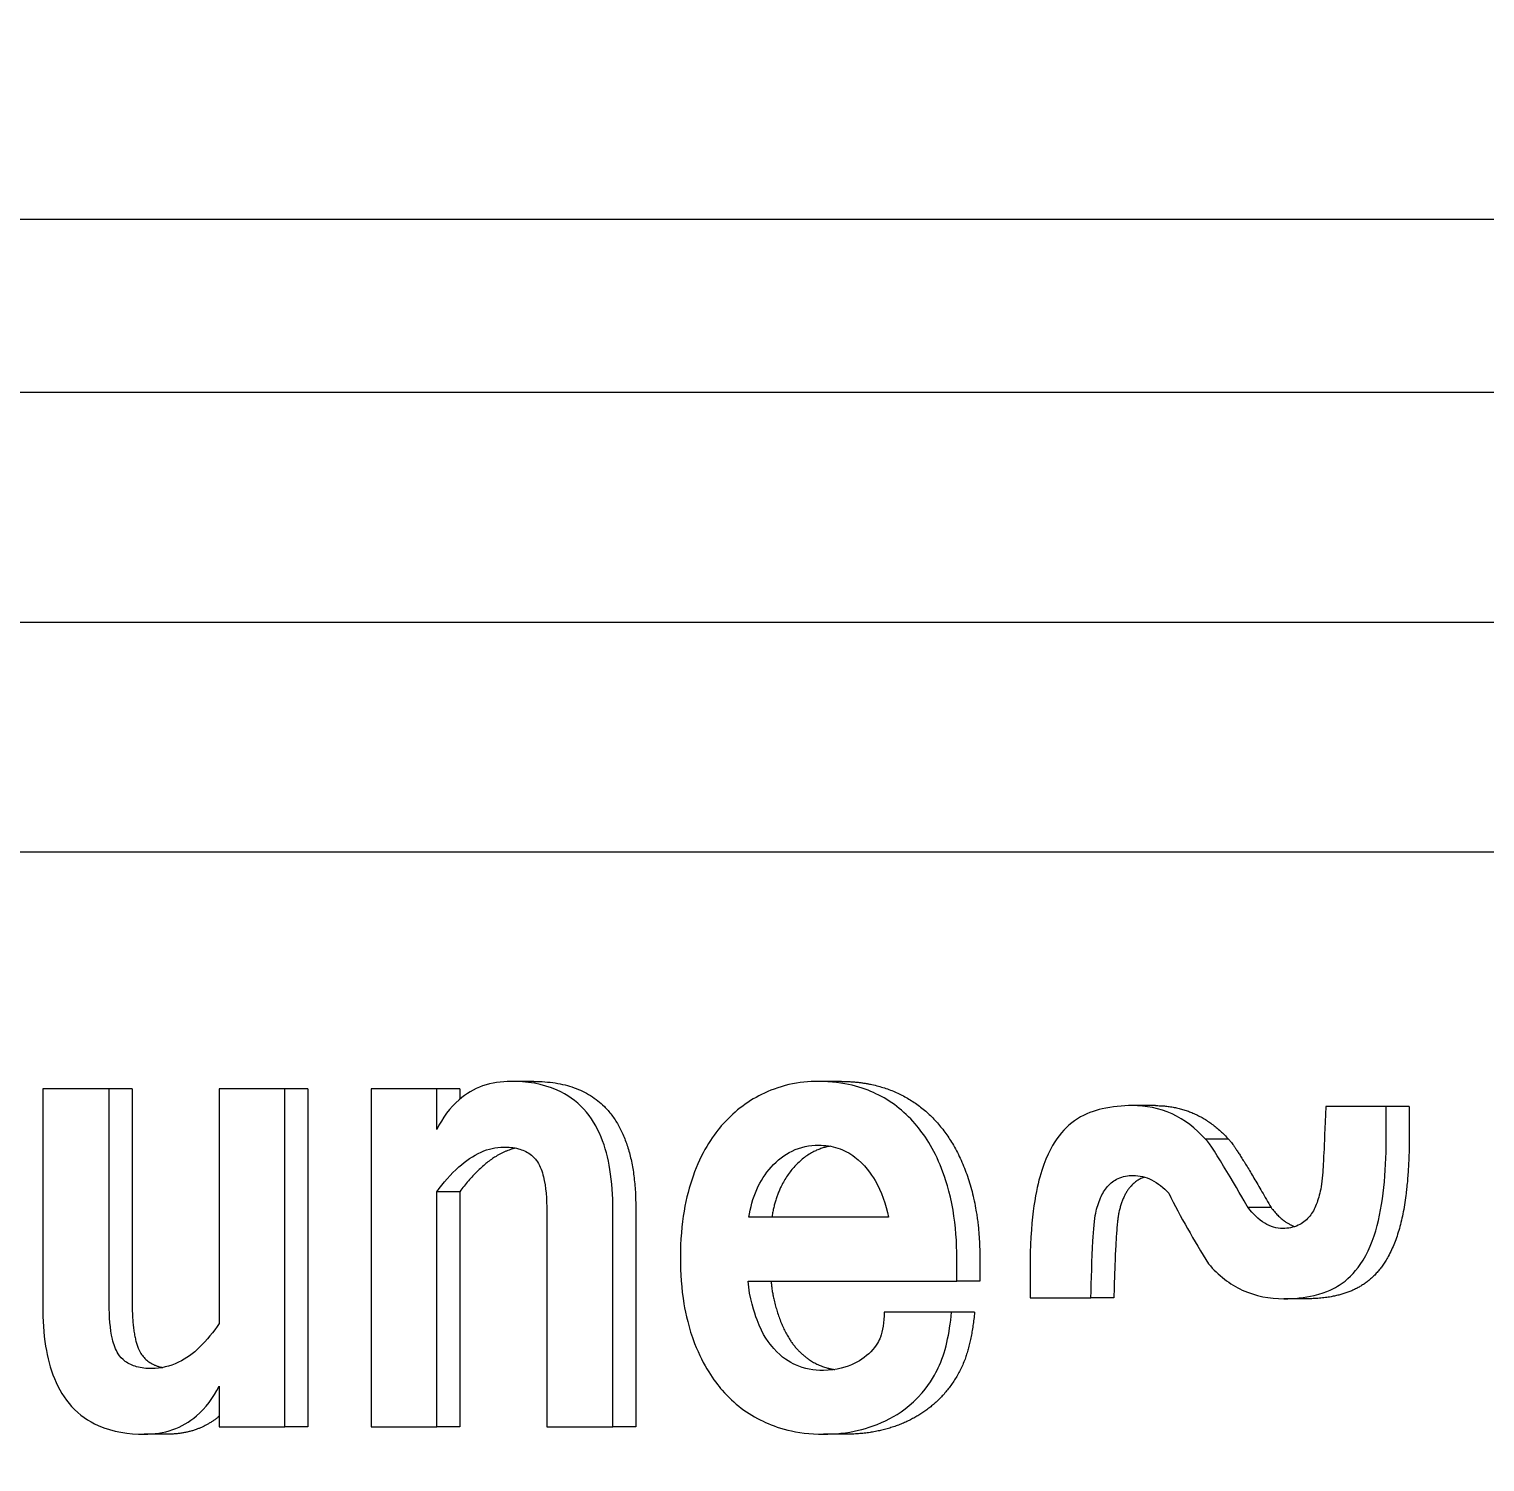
# Model space of a CAD drawing. Header units: inches. Extents: x 19 to 503, y 7 to 322.
# Drawn here: x 373.15 to 374.733, y 124.394 to 125.952 of the extents above; entities that cross this region are included whole.
import ezdxf

# ---------------------------------------------------------------- set-up
doc = ezdxf.new("R2010")
doc.units = ezdxf.units.IN
doc.header["$LTSCALE"] = 15
doc.header["$MEASUREMENT"] = 0
doc.layers.add('Dimension (ANSI)', color=7, linetype='Continuous', lineweight=25)
doc.layers.add('Visible (ANSI)', color=7, linetype='Continuous', lineweight=50)
doc.styles.add('MEMCOR Medium', font='arial.ttf')
doc.dimstyles.new('Default (ANSI)', dxfattribs={"dimscale": 15, "dimtxt": 0.15, "dimasz": 0.098425, "dimexe": 0.125, "dimexo": 0.0625, "dimgap": 0.031496, "dimtad": 0, "dimtih": 1, "dimtoh": 1, "dimdec": 4, "dimrnd": 1e-08, "dimzin": 3, "dimdsep": 46, "dimlunit": 5, "dimtxsty": 'MEMCOR Medium', "dimcen": 0.09, "dimdle": 0.393701, "dimclrd": 256, "dimclre": 256, "dimclrt": 256, "dimadec": 0, "dimazin": 1, "dimtfac": 0.8, "dimtofl": 0, "dimtmove": 0, "dimatfit": 3, "dimfxl": 1, "dimfrac": 1, "dimtolj": 1, "dimtzin": 4, "dimlwd": -1, "dimlwe": -1, "dimarcsym": 0})

# ---------------------------------------------------------------- blocks, each defined once
blk = doc.blocks.new('*D25')
at = {"layer": 'Defpoints', "color": 0, "transparency": 16777216}
for p in [(385.9711, 149.7594), (323.549, 58.4914), (366.3834, 58.4914)]:
    blk.add_point(p, dxfattribs=at)
at = {"layer": 'Dimension (ANSI)', "transparency": 16777216}
for p, q in [((385.0336, 149.7594), (321.674, 149.7594)), ((323.549, 148.283), (323.549, 114.595)), ((323.549, 59.9677), (323.549, 95.4736)), ((365.4459, 58.4914), (321.674, 58.4914))]:
    blk.add_line(p, q, dxfattribs=at)
for points in [[(323.3029, 148.283), (323.795, 148.283), (323.549, 149.7594)], [(323.3029, 59.9677), (323.795, 59.9677), (323.549, 58.4914)]]:
    blk.add_solid(points, dxfattribs=at)
at = {"layer": 'Dimension (ANSI)', "transparency": 16777216, "char_height": 2.25, "attachment_point": 5, "style": 'MEMCOR Medium'}
for s, insert in [('\\A1; \\fArial|b0|i0;91{\\H0.8x;\\S1#4;} in', (323.549, 107.3296)), ('\\A1;[2318.2 mm]{\\P\\fArial|b0|i0;SHIPPING\\P\\fArial|b0|i0;HEIGHT\\P\\fArial|b0|i0;REF.}', (323.549, 97.7689))]:
    blk.add_mtext(s, dxfattribs=dict(at, insert=insert))

msp = doc.modelspace()

# ---------------------------------------------------------------- linework, layer by layer
at = {"layer": 'Visible (ANSI)', "linetype": 'Continuous', "lineweight": 18}
for p, q in [((380.28554, 125.74437), (369.20041, 125.74437)), ((368.70993, 125.55687), (380.40127, 125.55687)), ((369.44064, 125.30683), (379.67056, 125.30683)), ((371.79514, 125.05683), (377.31606, 125.05683)), ((373.23673, 124.79924), (373.16441, 124.79924)), ((373.16441, 124.79924), (373.16441, 124.5624)), ((373.23673, 124.56493), (373.23673, 124.79924)), ((373.26173, 124.79924), (373.23673, 124.79924)), ((373.26173, 124.79924), (373.26173, 124.56493)), ((373.42782, 124.79924), (373.35638, 124.79924)), ((373.35638, 124.79924), (373.35638, 124.54418)), ((373.42782, 124.43183), (373.42782, 124.79924)), ((373.45282, 124.79924), (373.42782, 124.79924)), ((373.45282, 124.79924), (373.45282, 124.43183)), ((373.59286, 124.79924), (373.52142, 124.79924)), ((373.52142, 124.79924), (373.52142, 124.43183)), ((373.59286, 124.75522), (373.59286, 124.79924)), ((373.61786, 124.79924), (373.59286, 124.79924)), ((373.61786, 124.79924), (373.61786, 124.78796)), ((373.6985, 124.80734), (373.6735, 124.80734)), ((374.03315, 124.80734), (374.00815, 124.80734)), ((374.37438, 124.78103), (374.34938, 124.78103)), ((374.62549, 124.78001), (374.55975, 124.78001)), ((374.65049, 124.78001), (374.62549, 124.78001)), ((374.62549, 124.75015), (374.62549, 124.78001)), ((374.65049, 124.78001), (374.65049, 124.75015)), ((374.45371, 124.74459), (374.42871, 124.74459)), ((373.59286, 124.43183), (373.59286, 124.6874)), ((373.61786, 124.6874), (373.59286, 124.6874)), ((373.61786, 124.6874), (373.61786, 124.43183)), ((373.71251, 124.66615), (373.71251, 124.43183)), ((373.78438, 124.43183), (373.78438, 124.66868)), ((373.80938, 124.66868), (373.80938, 124.43183)), ((374.50016, 124.6702), (374.47516, 124.6702)), ((374.08397, 124.65957), (373.93233, 124.65957)), ((374.15848, 124.59024), (374.15848, 124.61503)), ((374.18348, 124.61503), (374.18348, 124.59024)), ((373.93145, 124.59024), (374.15848, 124.59024)), ((374.18348, 124.59024), (374.15848, 124.59024)), ((374.23806, 124.60238), (374.23806, 124.57202)), ((374.23806, 124.57202), (374.30424, 124.57202)), ((374.32924, 124.57202), (374.30424, 124.57202)), ((374.15278, 124.55633), (374.07959, 124.55633)), ((374.17778, 124.55633), (374.15278, 124.55633)), ((374.53917, 124.571), (374.51417, 124.571)), ((373.35638, 124.47586), (373.35638, 124.43183)), ((373.35638, 124.43183), (373.42782, 124.43183)), ((373.45282, 124.43183), (373.42782, 124.43183)), ((373.52142, 124.43183), (373.59286, 124.43183)), ((373.61786, 124.43183), (373.59286, 124.43183)), ((373.71251, 124.43183), (373.78438, 124.43183)), ((373.80938, 124.43183), (373.78438, 124.43183)), ((373.29986, 124.42374), (373.27486, 124.42374)), ((374.03841, 124.42374), (374.01341, 124.42374))]:
    msp.add_line(p, q, dxfattribs=at)
for points, degree, knots in [([(373.6735, 124.80734), (373.66308, 124.80734), (373.65269, 124.80588), (373.63346, 124.79906), (373.62492, 124.7941), (373.60719, 124.77868), (373.59923, 124.76763), (373.59286, 124.75522)], 3, [-0.28699786, -0.28699786, -0.28699786, -0.28699786, -0.19530538, -0.19530538, -0.10997007, -0.10997007, 0, 0, 0, 0]), ([(373.78438, 124.66868), (373.78438, 124.683), (373.7835, 124.69761), (373.77923, 124.72374), (373.77619, 124.73565), (373.76697, 124.75815), (373.76081, 124.76841), (373.74445, 124.78634), (373.73462, 124.79314), (373.70791, 124.80491), (373.69045, 124.80734), (373.6735, 124.80734)], 3, [-0.54983804, -0.54983804, -0.54983804, -0.54983804, -0.44076065, -0.44076065, -0.34737427, -0.34737427, -0.25125884, -0.25125884, -0.14914917, -0.14914917, 0, 0, 0, 0]), ([(374.00815, 124.80734), (373.99732, 124.80734), (373.98655, 124.80623), (373.96439, 124.80116), (373.95463, 124.79736), (373.92968, 124.78496), (373.91495, 124.77364), (373.89207, 124.74697), (373.88054, 124.72973), (373.86395, 124.6825), (373.85783, 124.65417), (373.85783, 124.61554)], 3, [-1.4919316, -1.4919316, -1.4919316, -1.4919316, -1.2903014, -1.2903014, -1.0712515, -1.0712515, -0.6411915, -0.6411915, -0.2943902, -0.2943902, 0, 0, 0, 0]), ([(374.15848, 124.61503), (374.15848, 124.63251), (374.15724, 124.65004), (374.15082, 124.68759), (374.14583, 124.70248), (374.1334, 124.73423), (374.12299, 124.74992), (374.10081, 124.77556), (374.08655, 124.7863), (374.05645, 124.80059), (374.03625, 124.80734), (374.00815, 124.80734)], 3, [-0.95374288, -0.95374288, -0.95374288, -0.95374288, -0.86423892, -0.86423892, -0.75775194, -0.75775194, -0.52950742, -0.52950742, -0.24718032, -0.24718032, 0, 0, 0, 0]), ([(374.34938, 124.78103), (374.33844, 124.78103), (374.32733, 124.78002), (374.30783, 124.77539), (374.29845, 124.77217), (374.28095, 124.76123), (374.27351, 124.75398), (374.26125, 124.73643), (374.25417, 124.72316), (374.24371, 124.6856), (374.23806, 124.65565), (374.23806, 124.60238)], 3, [-2.3834325, -2.3834325, -2.3834325, -2.3834325, -1.8060438, -1.8060438, -1.3327779, -1.3327779, -0.8613347, -0.8613347, -0.4059085, -0.4059085, 0, 0, 0, 0]), ([(374.42871, 124.74459), (374.41811, 124.75633), (374.40609, 124.76565), (374.37867, 124.77824), (374.3642, 124.78103), (374.34938, 124.78103)], 3, [-0.2596696, -0.2596696, -0.2596696, -0.2596696, -0.13042883, -0.13042883, 0, 0, 0, 0]), ([(374.55975, 124.78001), (374.55773, 124.73162), (374.55691, 124.71711), (374.55597, 124.7029), (374.55506, 124.69392), (374.55361, 124.68791)], 3, [-0.073344423, -0.073344423, -0.073344423, -0.073344423, -0.047519074, -0.047519074, 0, 0, 0, 0]), ([(374.51417, 124.571), (374.52519, 124.571), (374.5364, 124.57202), (374.56122, 124.57803), (374.56999, 124.58304), (374.58312, 124.59138), (374.59079, 124.59898), (374.60573, 124.62067), (374.61154, 124.63538), (374.62325, 124.67976), (374.62549, 124.71527), (374.62549, 124.75015)], 3, [-0.58963682, -0.58963682, -0.58963682, -0.58963682, -0.55353283, -0.55353283, -0.50652615, -0.50652615, -0.40328783, -0.40328783, -0.26584205, -0.26584205, 0, 0, 0, 0]), ([(373.59286, 124.6874), (373.60012, 124.6971), (373.6082, 124.70644), (373.62436, 124.72086), (373.63243, 124.72657), (373.64899, 124.73402), (373.65716, 124.73598), (373.66561, 124.73598)], 3, [-0.25414778, -0.25414778, -0.25414778, -0.25414778, -0.15637481, -0.15637481, -0.07435436, -0.07435436, 0, 0, 0, 0]), ([(373.66561, 124.73598), (373.67097, 124.73598), (373.67648, 124.73548), (373.68619, 124.73291), (373.69056, 124.73106), (373.69821, 124.72549), (373.70073, 124.72244), (373.70551, 124.71509), (373.70754, 124.70932), (373.71162, 124.69258), (373.71251, 124.67926), (373.71251, 124.66615)], 3, [-0.24371502, -0.24371502, -0.24371502, -0.24371502, -0.20910445, -0.20910445, -0.17940168, -0.17940168, -0.15075746, -0.15075746, -0.09989135, -0.09989135, 0, 0, 0, 0]), ([(373.93233, 124.65957), (373.93392, 124.67013), (373.93667, 124.68036), (373.94494, 124.69903), (373.95016, 124.70714), (373.96354, 124.72201), (373.97105, 124.72772), (373.98845, 124.73606), (373.99817, 124.73801), (374.00815, 124.73801)], 3, [-0.31166749, -0.31166749, -0.31166749, -0.31166749, -0.23705054, -0.23705054, -0.16576507, -0.16576507, -0.0878526, -0.0878526, 0, 0, 0, 0]), ([(374.02065, 124.73693), (373.99958, 124.73316), (373.96259, 124.69449), (373.95733, 124.65957)], 2, [0.2230255, 0.2230255, 0.2230255, 1, 2, 2, 2]), ([(374.00815, 124.73801), (374.01526, 124.73801), (374.0223, 124.73703), (374.03568, 124.73265), (374.04179, 124.72944), (374.05803, 124.71716), (374.06532, 124.70676), (374.07675, 124.68744), (374.08137, 124.67394), (374.08397, 124.65957)], 3, [-0.25145744, -0.25145744, -0.25145744, -0.25145744, -0.21404187, -0.21404187, -0.17828382, -0.17828382, -0.11189925, -0.11189925, 0, 0, 0, 0]), ([(374.47516, 124.6702), (374.4723, 124.67519), (374.44092, 124.72989), (374.43036, 124.74307), (374.4297, 124.74383), (374.42902, 124.7444), (374.42886, 124.74452), (374.42871, 124.74459)], 3, [-0.081233848, -0.081233848, -0.081233848, -0.081233848, -0.006321127, -0.006321127, -0.00143225, -0.00143225, 0, 0, 0, 0]), ([(374.3095, 124.66412), (374.31071, 124.66981), (374.31239, 124.67547), (374.31671, 124.68521), (374.31921, 124.6894), (374.32562, 124.69678), (374.32941, 124.69968), (374.33897, 124.70415), (374.3446, 124.70511), (374.35026, 124.70511)], 3, [-0.17401034, -0.17401034, -0.17401034, -0.17401034, -0.12936578, -0.12936578, -0.09065897, -0.09065897, -0.0497718, -0.0497718, 0, 0, 0, 0]), ([(374.35026, 124.70511), (374.35367, 124.70511), (374.35705, 124.70472), (374.36377, 124.7031), (374.36703, 124.70188), (374.37711, 124.69686), (374.3833, 124.69179), (374.38882, 124.68588)], 3, [-0.12657462, -0.12657462, -0.12657462, -0.12657462, -0.09654482, -0.09654482, -0.06622492, -0.06622492, 0, 0, 0, 0]), ([(374.38882, 124.68588), (374.39536, 124.67286), (374.4022, 124.66003), (374.41667, 124.63439), (374.42431, 124.62156), (374.43221, 124.60896)], 3, [-0.23324276, -0.23324276, -0.23324276, -0.23324276, -0.11854585, -0.11854585, 0, 0, 0, 0]), ([(374.55361, 124.68791), (374.55243, 124.68231), (374.5508, 124.67672), (374.54659, 124.66717), (374.54416, 124.66306), (374.53783, 124.65582), (374.53396, 124.65292), (374.52434, 124.64841), (374.51862, 124.64742), (374.51285, 124.64742)], 3, [-0.17274752, -0.17274752, -0.17274752, -0.17274752, -0.12892677, -0.12892677, -0.09125466, -0.09125466, -0.05069558, -0.05069558, 0, 0, 0, 0]), ([(374.51285, 124.64742), (374.5095, 124.64742), (374.50619, 124.6479), (374.4996, 124.64982), (374.4964, 124.65127), (374.48641, 124.65731), (374.48036, 124.66344), (374.47516, 124.6702)], 3, [-0.12863255, -0.12863255, -0.12863255, -0.12863255, -0.09912652, -0.09912652, -0.06883712, -0.06883712, 0, 0, 0, 0]), ([(374.30424, 124.57202), (374.30468, 124.59089), (374.30539, 124.61459), (374.30724, 124.6461), (374.30821, 124.6576), (374.3095, 124.66412)], 3, [-0.12909353, -0.12909353, -0.12909353, -0.12909353, -0.05099445, -0.05099445, 0, 0, 0, 0]), ([(373.85783, 124.61554), (373.85783, 124.59878), (373.85896, 124.58188), (373.86353, 124.55454), (373.8668, 124.53943), (373.8829, 124.49768), (373.89452, 124.48173), (373.9161, 124.45685), (373.93096, 124.44565), (373.96202, 124.43097), (373.98327, 124.42374), (374.01341, 124.42374)], 3, [-1.1520732, -1.1520732, -1.1520732, -1.1520732, -0.9328917, -0.9328917, -0.7880369, -0.7880369, -0.5752915, -0.5752915, -0.2652163, -0.2652163, 0, 0, 0, 0]), ([(374.43221, 124.60896), (374.4375, 124.60277), (374.44325, 124.5972), (374.45561, 124.58761), (374.46208, 124.58366), (374.48335, 124.57381), (374.49862, 124.571), (374.51417, 124.571)], 3, [-0.26781171, -0.26781171, -0.26781171, -0.26781171, -0.20158046, -0.20158046, -0.13679537, -0.13679537, 0, 0, 0, 0]), ([(374.01341, 124.49307), (374.003, 124.49307), (373.99269, 124.49483), (373.97663, 124.50203), (373.96819, 124.50696), (373.95452, 124.52216), (373.94742, 124.53144), (373.93848, 124.55534), (373.93281, 124.57191), (373.93145, 124.59024)], 3, [-1.9615665, -1.9615665, -1.9615665, -1.9615665, -1.0582577, -1.0582577, -0.4670175, -0.4670175, -0.1401197, -0.1401197, 0, 0, 0, 0]), ([(373.95645, 124.59024), (373.95777, 124.57252), (373.97179, 124.53153), (373.99371, 124.50572), (374.01595, 124.49553), (374.02562, 124.49403)], 2, [0, 0, 0, 1, 2, 3, 3.6112494, 3.6112494, 3.6112494]), ([(373.16441, 124.5624), (373.16441, 124.54805), (373.1653, 124.5334), (373.16957, 124.50722), (373.17261, 124.49529), (373.18183, 124.47279), (373.18797, 124.46255), (373.20428, 124.44467), (373.21407, 124.43789), (373.24065, 124.42616), (373.258, 124.42374), (373.27486, 124.42374)], 3, [-0.54882756, -0.54882756, -0.54882756, -0.54882756, -0.43951235, -0.43951235, -0.34598462, -0.34598462, -0.25005812, -0.25005812, -0.14831849, -0.14831849, 0, 0, 0, 0]), ([(373.28275, 124.49509), (373.27732, 124.49509), (373.27172, 124.49562), (373.26211, 124.49828), (373.25789, 124.50013), (373.25075, 124.50546), (373.2483, 124.50834), (373.24355, 124.51572), (373.24159, 124.52145), (373.23759, 124.53817), (373.23673, 124.55169), (373.23673, 124.56493)], 3, [-0.25342297, -0.25342297, -0.25342297, -0.25342297, -0.21349345, -0.21349345, -0.18069807, -0.18069807, -0.15097762, -0.15097762, -0.10090432, -0.10090432, 0, 0, 0, 0]), ([(373.26173, 124.56493), (373.26173, 124.52495), (373.27985, 124.49923), (373.29502, 124.49624)], 2, [0, 0, 0, 1, 1.7229834, 1.7229834, 1.7229834]), ([(374.01341, 124.42374), (374.02616, 124.42374), (374.03885, 124.42508), (374.06115, 124.43032), (374.07319, 124.43413), (374.09547, 124.44601), (374.10841, 124.45439), (374.13006, 124.47975), (374.13577, 124.49056), (374.14607, 124.51205), (374.15053, 124.53316), (374.15278, 124.55633)], 3, [-0.51058672, -0.51058672, -0.51058672, -0.51058672, -0.39585732, -0.39585732, -0.30581684, -0.30581684, -0.23379286, -0.23379286, -0.17764071, -0.17764071, 0, 0, 0, 0]), ([(374.07959, 124.55633), (374.07916, 124.54549), (374.07789, 124.53606), (374.07503, 124.5282), (374.07288, 124.52243), (374.0616, 124.50946), (374.05472, 124.50435), (374.03918, 124.49687), (374.02761, 124.49307), (374.01341, 124.49307)], 3, [-1.3567512, -1.3567512, -1.3567512, -1.3567512, -0.3873837, -0.3873837, -0.2508201, -0.2508201, -0.1248926, -0.1248926, 0, 0, 0, 0]), ([(373.35638, 124.54418), (373.35007, 124.53476), (373.34296, 124.52583), (373.32804, 124.5116), (373.32042, 124.50598), (373.3027, 124.49739), (373.29292, 124.49509), (373.28275, 124.49509)], 3, [-0.25985251, -0.25985251, -0.25985251, -0.25985251, -0.16904466, -0.16904466, -0.0895398, -0.0895398, 0, 0, 0, 0]), ([(373.27486, 124.42374), (373.28534, 124.42374), (373.29579, 124.42519), (373.31516, 124.43197), (373.32377, 124.4369), (373.34175, 124.4523), (373.34987, 124.46337), (373.35638, 124.47586)], 3, [-0.28914927, -0.28914927, -0.28914927, -0.28914927, -0.1969143, -0.1969143, -0.11111134, -0.11111134, 0, 0, 0, 0])]:
    msp.add_open_spline(points, degree=degree, knots=knots, dxfattribs=at)
for points in [[(373.6985, 124.80734), (373.80938, 124.80734), (373.80938, 124.66868)], [(374.03315, 124.80734), (374.0669, 124.80734), (374.123, 124.78103), (374.16244, 124.73042), (374.18348, 124.65906), (374.18348, 124.61503)], [(374.37438, 124.78103), (374.42084, 124.78103), (374.45371, 124.74459)], [(374.65049, 124.75015), (374.65049, 124.70208), (374.63822, 124.63376), (374.61105, 124.59024), (374.56853, 124.571), (374.53917, 124.571)], [(373.67896, 124.73474), (373.64841, 124.72821), (373.61786, 124.6874)], [(374.45371, 124.74459), (374.4559, 124.74358), (374.47869, 124.70764), (374.50016, 124.6702)], [(374.36274, 124.70328), (374.34141, 124.69643), (374.3345, 124.66412)], [(374.50016, 124.6702), (374.51246, 124.65422), (374.52605, 124.64945)], [(374.3345, 124.66412), (374.33099, 124.64641), (374.32924, 124.57202)], [(374.17778, 124.55633), (374.17384, 124.51584), (374.14973, 124.46979), (374.11292, 124.43943), (374.06515, 124.42374), (374.03841, 124.42374)], [(373.35638, 124.44341), (373.33325, 124.42374), (373.29986, 124.42374)]]:
    msp.add_open_spline(points, degree=2, dxfattribs=at)

# ---------------------------------------------------------------- dimensions: what is measured, and where the dimension line sits
at = {"layer": 'Dimension (ANSI)'}
dim = msp.add_linear_dim(base=(323.54898, 58.49137), p1=(385.97105, 149.75937), p2=(366.3834, 58.49137), angle=90, text=' \\fArial|b0|i0;<> in\\X[2318.2 mm]{\\P\\fArial|b0|i0;SHIPPING\\P\\fArial|b0|i0;HEIGHT\\P\\fArial|b0|i0;REF.}', dimstyle='Default (ANSI)', override={"dimgap": 0.031496, "dimdec": 4, "dimpost": '', "dimtol": 0, "dimlim": 0, "dimtp": 0, "dimtm": 0, "dimtdec": 2, "dimatfit": 1}, dxfattribs=at)
dim.commit()
dim.dimension.update_dxf_attribs({"geometry": '*D25', "text_midpoint": (323.54898, 105.03432), "dimtype": 160})

doc.saveas('drawing.dxf')
